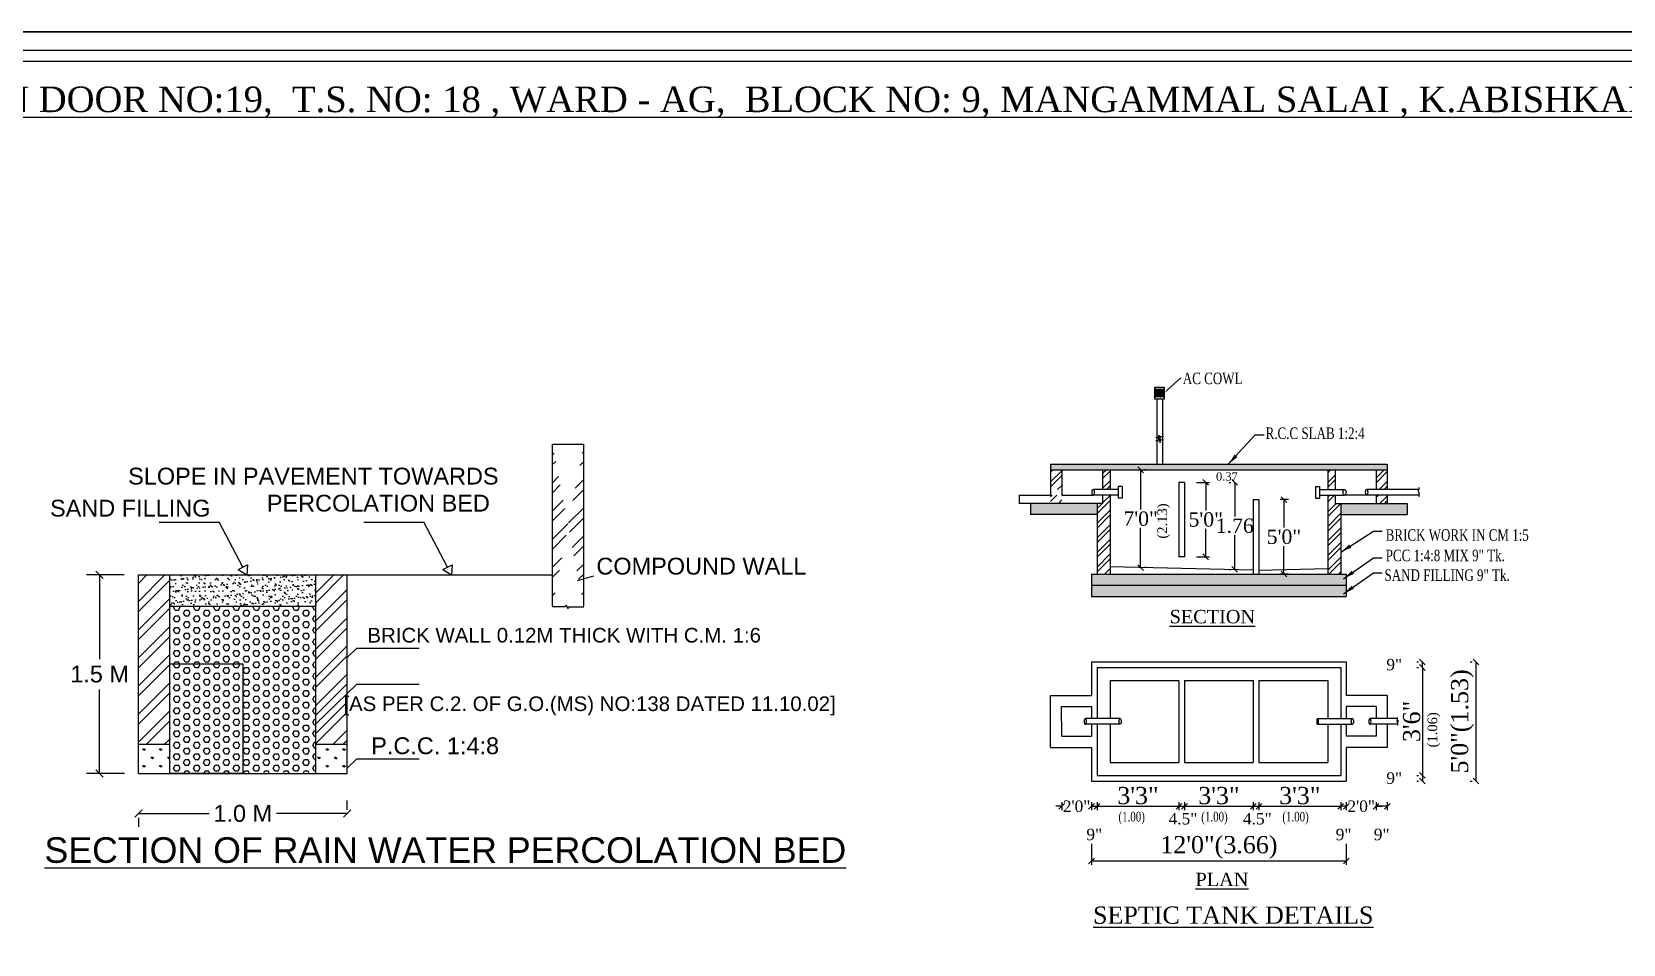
# Model space of a CAD drawing. Header units: metres. Extents: x 7608 to 7792, y -2400 to -2275.
# Drawn here: x 7692.75 to 7714.53, y -2287.7 to -2275.22 of the extents above; entities that cross this region are included whole.
import ezdxf
from ezdxf.enums import TextEntityAlignment as Align

# ---------------------------------------------------------------- set-up
doc = ezdxf.new("R2010")
doc.units = ezdxf.units.M
doc.header["$MEASUREMENT"] = 0
doc.layers.add('FLOOR-STILT', color=7, linetype='Continuous')
doc.styles.add('Isa-', font='times.ttf')
doc.styles.add('ROMANS', font='times.ttf')
doc.styles.get("Standard").update_dxf_attribs({"font": 'arial.ttf'})
doc.styles.add('STYLE2', font='times.ttf')
doc.dimstyles.get("Standard").update_dxf_attribs({"dimtxt": 0.18, "dimasz": 0.18, "dimexe": 0.18, "dimexo": 0.0625, "dimgap": 0.09, "dimtad": 0, "dimtih": 1, "dimtoh": 1, "dimdec": 4, "dimzin": 0, "dimdsep": 46, "dimtxsty": 'Standard', "dimcen": 0.09, "dimadec": 0, "dimazin": 0, "dimtfac": 1, "dimtdec": 4, "dimtofl": 0, "dimtmove": 0, "dimatfit": 3, "dimfxl": 0, "dimtolj": 1, "dimtzin": 0, "dimarcsym": 0})
doc.dimstyles.new('STANDARD_WS', dxfattribs={"dimtxt": 0.18, "dimasz": 0.18, "dimexe": 0.18, "dimexo": 0.0625, "dimgap": 0.09, "dimtad": 0, "dimtih": 1, "dimtoh": 1, "dimdec": 4, "dimzin": 0, "dimdsep": 46, "dimtxsty": 'Standard', "dimcen": 0.09, "dimadec": 0, "dimazin": 0, "dimtfac": 1, "dimtdec": 4, "dimtofl": 0, "dimtmove": 0, "dimatfit": 3, "dimfxl": 0, "dimtolj": 1, "dimtzin": 0, "dimarcsym": 0})
pattern_1 = [(45, (-1373.337, -1747.44), (-3.818854, 3.818854), []), (45, (-1370.791, -1747.44), (-3.818854, 3.818854), [])]
pattern_2 = [(50, (-1373.337, -1747.4398), (3.6892395, -0.3227665), [0.385762, -4.243387]), (355, (-1373.337, -1747.44), (-0.713667, 3.868897), [0.30861, -3.39471]), (100.451, (-1373.0295, -1747.4667), (2.975586, 3.546113), [0.327847, -3.606322]), (46.1842, (-1373.337, -1746.411), (5.48935, -0.851357), [0.578644, -6.365081]), (96.6356, (-1372.8795, -1746.482), (4.807436, 5.010368), [0.491771, -5.409484]), (351.184, (-1373.337, -1746.411), (4.807443, 5.010359), [0.462915, -5.092065]), (21, (-1372.8226, -1746.6683), (3.070201, -2.070877), [0.385762, -4.243387]), (326, (-1372.8226, -1746.6683), (1.251491, 3.729806), [0.30861, -3.39471]), (71.4514, (-1372.5667, -1746.841), (4.321684, 1.658938), [0.327847, -3.606322]), (37.5, (-1373.337, -1747.4398), (0.0625442, 1.7122395), [0, -3.353562, 0, -3.446145, 0, -3.4075687]), (7.5, (-1373.337, -1747.4398), (1.3530982, 2.0286566), [0, -1.964817, 0, -3.2764095, 0, -1.2987337]), (327.5, (-1374.484, -1747.4398), (2.7457096, -0.116007), [0, -1.285875, 0, -4.01193, 0, -5.3235225]), (317.5, (-1374.9983, -1747.4398), (2.999616, 0.5148864), [0, -1.6716375, 0, -2.664333, 0, -3.7804725])]

# ---------------------------------------------------------------- blocks, each defined once
blk = doc.blocks.new('_Oblique')
at = {"color": 0, "linetype": 'ByBlock', "lineweight": -2}
blk.add_line((-0.5, -0.5), (0.5, 0.5), dxfattribs=at)
blk = doc.blocks.new('*D4')
at = {"color": 21, "lineweight": -2}
for p, q in [((-555.05, -834.69), (-554.05, -834.69)), ((-552.05, -834.69), (-552.05, -852.57)), ((-552.05, -880.11), (-552.05, -862.23)), ((-555.05, -880.11), (-554.05, -880.11))]:
    blk.add_line(p, q, dxfattribs=at)
at = {"layer": 'Defpoints', "color": 0}
for p in [(-552.05, -834.69), (-552.05, -834.69), (-552.05, -880.11)]:
    blk.add_point(p, dxfattribs=at)
at = {"color": 21, "lineweight": -2, "xscale": 3, "yscale": 3, "zscale": 3}
for p, rotation in [((-552.05, -834.69), 90), ((-552.05, -880.11), 270)]:
    blk.add_blockref('_Oblique', p, dxfattribs=dict(at, rotation=rotation))
at = {"color": 4, "insert": (-552.05, -857.4), "char_height": 7.5, "attachment_point": 5, "style": 'ROMANS'}
blk.add_mtext('\\A1;1.76', dxfattribs=at)
blk = doc.blocks.new('*D5')
at = {"color": 21, "lineweight": -2}
for p, q in [((-571.99, -834.69), (-565.22, -834.69)), ((-567.22, -834.69), (-567.22, -849.31)), ((-567.22, -873.57), (-567.22, -858.94)), ((-571.99, -873.57), (-565.22, -873.57))]:
    blk.add_line(p, q, dxfattribs=at)
at = {"layer": 'Defpoints', "color": 0}
for p in [(-574.99, -834.69), (-567.22, -834.69), (-574.99, -873.57)]:
    blk.add_point(p, dxfattribs=at)
at = {"color": 21, "lineweight": -2, "xscale": 3, "yscale": 3, "zscale": 3}
for p, rotation in [((-567.22, -834.69), 90), ((-567.22, -873.57), 270)]:
    blk.add_blockref('_Oblique', p, dxfattribs=dict(at, rotation=rotation))
at = {"color": 4, "insert": (-567.22, -854.13), "char_height": 7.5, "attachment_point": 5, "style": 'ROMANS'}
blk.add_mtext('\\A1;5\'0"', dxfattribs=at)
blk = doc.blocks.new('*D6')
at = {"color": 21, "lineweight": -2}
for p, q in [((-601.25, -828.16), (-601.25, -848.85)), ((-598.45, -828.16), (-599.25, -828.16)), ((-601.25, -879.2), (-601.25, -858.5)), ((-598.45, -879.2), (-599.25, -879.2))]:
    blk.add_line(p, q, dxfattribs=at)
at = {"layer": 'Defpoints', "color": 0}
for p in [(-601.45, -828.16), (-601.25, -828.16), (-601.45, -879.2)]:
    blk.add_point(p, dxfattribs=at)
at = {"color": 21, "lineweight": -2, "xscale": 3, "yscale": 3, "zscale": 3}
for p, rotation in [((-601.25, -828.16), 90), ((-601.25, -879.2), 270)]:
    blk.add_blockref('_Oblique', p, dxfattribs=dict(at, rotation=rotation))
at = {"color": 4, "insert": (-601.25, -853.68), "char_height": 7.5, "attachment_point": 5, "style": 'ROMANS'}
blk.add_mtext('\\A1;7\'0"', dxfattribs=at)
blk = doc.blocks.new('*D7')
at = {"color": 21, "lineweight": -2}
for p, q in [((-626.94, -1023.39), (-626.94, -1034.37)), ((-493.78, -1023.39), (-493.78, -1034.37)), ((-626.94, -1032.37), (-493.78, -1032.37))]:
    blk.add_line(p, q, dxfattribs=at)
at = {"layer": 'Defpoints', "color": 0}
for p in [(-626.94, -1020.39), (-493.78, -1020.39), (-493.78, -1032.37)]:
    blk.add_point(p, dxfattribs=at)
at = {"color": 21, "lineweight": -2, "xscale": 3, "yscale": 3, "zscale": 3, "rotation": 180}
blk.add_blockref('_Oblique', (-626.94, -1032.37), dxfattribs=at)
at = {"color": 21, "lineweight": -2, "xscale": 3, "yscale": 3, "zscale": 3}
blk.add_blockref('_Oblique', (-493.78, -1032.37), dxfattribs=at)
at = {"color": 4, "insert": (-560.36, -1025.34), "char_height": 9, "attachment_point": 5, "style": 'ROMANS'}
blk.add_mtext('\\A1;12\'0"(3.66)', dxfattribs=at)
blk = doc.blocks.new('*D8')
at = {"color": 21, "lineweight": -2}
for p, q in [((-524.04, -843.71), (-528.35, -843.71)), ((-526.35, -843.71), (-526.35, -858.33)), ((-526.35, -882.59), (-526.35, -867.96)), ((-524.04, -882.59), (-528.35, -882.59))]:
    blk.add_line(p, q, dxfattribs=at)
at = {"layer": 'Defpoints', "color": 0}
for p in [(-521.04, -843.71), (-526.35, -882.59), (-521.04, -882.59)]:
    blk.add_point(p, dxfattribs=at)
at = {"color": 21, "lineweight": -2, "xscale": 3, "yscale": 3, "zscale": 3}
for p, rotation in [((-526.35, -843.71), 90), ((-526.35, -882.59), 270)]:
    blk.add_blockref('_Oblique', p, dxfattribs=dict(at, rotation=rotation))
at = {"color": 4, "insert": (-526.35, -863.15), "char_height": 7.5, "attachment_point": 5, "style": 'ROMANS'}
blk.add_mtext('\\A1;5\'0"', dxfattribs=at)
blk = doc.blocks.new('*D9')
at = {"color": 21, "lineweight": -2}
for p, q in [((-539.46, -1001.66), (-539.46, -1005.86)), ((-539.46, -1003.86), (-496.69, -1003.86)), ((-496.69, -1001.66), (-496.69, -1005.86))]:
    blk.add_line(p, q, dxfattribs=at)
at = {"layer": 'Defpoints', "color": 0}
for p in [(-539.46, -998.66), (-496.69, -998.66), (-496.69, -1003.86)]:
    blk.add_point(p, dxfattribs=at)
at = {"color": 21, "lineweight": -2, "xscale": 3, "yscale": 3, "zscale": 3, "rotation": 180}
blk.add_blockref('_Oblique', (-539.46, -1003.86), dxfattribs=at)
at = {"color": 21, "lineweight": -2, "xscale": 3, "yscale": 3, "zscale": 3}
blk.add_blockref('_Oblique', (-496.69, -1003.86), dxfattribs=at)
at = {"color": 4, "insert": (-518.08, -998.28), "char_height": 9, "attachment_point": 5, "style": 'ROMANS'}
blk.add_mtext('\\A1;3\'3"', dxfattribs=at)
blk = doc.blocks.new('*D10')
at = {"color": 21, "lineweight": -2}
for p, q in [((-624.02, -1001.66), (-624.02, -1005.86)), ((-624.02, -1003.86), (-581.26, -1003.86)), ((-581.26, -1001.66), (-581.26, -1005.86))]:
    blk.add_line(p, q, dxfattribs=at)
at = {"layer": 'Defpoints', "color": 0}
for p in [(-624.02, -998.66), (-581.26, -998.66), (-581.26, -1003.86)]:
    blk.add_point(p, dxfattribs=at)
at = {"color": 21, "lineweight": -2, "xscale": 3, "yscale": 3, "zscale": 3, "rotation": 180}
blk.add_blockref('_Oblique', (-624.02, -1003.86), dxfattribs=at)
at = {"color": 21, "lineweight": -2, "xscale": 3, "yscale": 3, "zscale": 3}
blk.add_blockref('_Oblique', (-581.26, -1003.86), dxfattribs=at)
at = {"color": 4, "insert": (-602.64, -998.28), "char_height": 9, "attachment_point": 5, "style": 'ROMANS'}
blk.add_mtext('\\A1;3\'3"', dxfattribs=at)
blk = doc.blocks.new('*D11')
at = {"color": 21, "lineweight": -2}
for p, q in [((-642.49, -1003.86), (-645.49, -1003.86)), ((-642.49, -1001.66), (-642.49, -1005.86)), ((-626.94, -1001.66), (-626.94, -1005.86)), ((-626.94, -1003.86), (-623.94, -1003.86))]:
    blk.add_line(p, q, dxfattribs=at)
at = {"layer": 'Defpoints', "color": 0}
for p in [(-642.49, -998.66), (-626.94, -998.66), (-626.94, -1003.86)]:
    blk.add_point(p, dxfattribs=at)
at = {"color": 21, "lineweight": -2, "xscale": 3, "yscale": 3, "zscale": 3}
blk.add_blockref('_Oblique', (-642.49, -1003.86), dxfattribs=at)
at = {"color": 21, "lineweight": -2, "xscale": 3, "yscale": 3, "zscale": 3, "rotation": 180}
blk.add_blockref('_Oblique', (-626.94, -1003.86), dxfattribs=at)
at = {"color": 4, "insert": (-634.72, -1003.86), "char_height": 6, "attachment_point": 5, "style": 'ROMANS'}
blk.add_mtext('\\A1;2\'0"', dxfattribs=at)
blk = doc.blocks.new('*D12')
at = {"color": 21, "lineweight": -2}
for p, q in [((-626.94, -1001.66), (-626.94, -1005.86)), ((-626.94, -1003.86), (-624.02, -1003.86)), ((-624.02, -1001.66), (-624.02, -1005.86))]:
    blk.add_line(p, q, dxfattribs=at)
at = {"layer": 'Defpoints', "color": 0}
for p in [(-626.94, -998.66), (-624.02, -998.66), (-624.02, -1003.86)]:
    blk.add_point(p, dxfattribs=at)
at = {"color": 21, "lineweight": -2, "xscale": 3, "yscale": 3, "zscale": 3, "rotation": 180}
blk.add_blockref('_Oblique', (-626.94, -1003.86), dxfattribs=at)
at = {"color": 21, "lineweight": -2, "xscale": 3, "yscale": 3, "zscale": 3}
blk.add_blockref('_Oblique', (-624.02, -1003.86), dxfattribs=at)
at = {"color": 4, "insert": (-625.48, -1018.6), "char_height": 6, "attachment_point": 5, "style": 'ROMANS'}
blk.add_mtext('\\A1;9"', dxfattribs=at)
blk = doc.blocks.new('*D13')
at = {"color": 21, "lineweight": -2}
for p, q in [((-542.38, -1001.66), (-542.38, -1005.86)), ((-542.38, -1003.86), (-539.46, -1003.86)), ((-539.46, -1001.66), (-539.46, -1005.86))]:
    blk.add_line(p, q, dxfattribs=at)
at = {"layer": 'Defpoints', "color": 0}
for p in [(-542.38, -998.66), (-539.46, -998.66), (-539.46, -1003.86)]:
    blk.add_point(p, dxfattribs=at)
at = {"color": 21, "lineweight": -2, "xscale": 3, "yscale": 3, "zscale": 3, "rotation": 180}
blk.add_blockref('_Oblique', (-542.38, -1003.86), dxfattribs=at)
at = {"color": 21, "lineweight": -2, "xscale": 3, "yscale": 3, "zscale": 3}
blk.add_blockref('_Oblique', (-539.46, -1003.86), dxfattribs=at)
at = {"color": 4, "insert": (-540.26, -1010.37), "char_height": 6, "attachment_point": 5, "style": 'ROMANS'}
blk.add_mtext('\\A1;4.5"', dxfattribs=at)
blk = doc.blocks.new('*D14')
at = {"color": 21, "lineweight": -2}
for p, q in [((-581.26, -1001.66), (-581.26, -1005.86)), ((-581.26, -1003.86), (-578.34, -1003.86)), ((-578.34, -1001.66), (-578.34, -1005.86))]:
    blk.add_line(p, q, dxfattribs=at)
at = {"layer": 'Defpoints', "color": 0}
for p in [(-581.26, -998.66), (-578.34, -998.66), (-578.34, -1003.86)]:
    blk.add_point(p, dxfattribs=at)
at = {"color": 21, "lineweight": -2, "xscale": 3, "yscale": 3, "zscale": 3, "rotation": 180}
blk.add_blockref('_Oblique', (-581.26, -1003.86), dxfattribs=at)
at = {"color": 21, "lineweight": -2, "xscale": 3, "yscale": 3, "zscale": 3}
blk.add_blockref('_Oblique', (-578.34, -1003.86), dxfattribs=at)
at = {"color": 4, "insert": (-579.14, -1010.37), "char_height": 6, "attachment_point": 5, "style": 'ROMANS'}
blk.add_mtext('\\A1;4.5"', dxfattribs=at)
blk = doc.blocks.new('*D15')
at = {"color": 21, "lineweight": -2}
for p, q in [((-578.34, -1001.66), (-578.34, -1005.86)), ((-578.34, -1003.86), (-542.38, -1003.86)), ((-542.38, -1001.66), (-542.38, -1005.86))]:
    blk.add_line(p, q, dxfattribs=at)
at = {"layer": 'Defpoints', "color": 0}
for p in [(-578.34, -998.66), (-542.38, -998.66), (-542.38, -1003.86)]:
    blk.add_point(p, dxfattribs=at)
at = {"color": 21, "lineweight": -2, "xscale": 3, "yscale": 3, "zscale": 3, "rotation": 180}
blk.add_blockref('_Oblique', (-578.34, -1003.86), dxfattribs=at)
at = {"color": 21, "lineweight": -2, "xscale": 3, "yscale": 3, "zscale": 3}
blk.add_blockref('_Oblique', (-542.38, -1003.86), dxfattribs=at)
at = {"color": 4, "insert": (-560.36, -998.28), "char_height": 9, "attachment_point": 5, "style": 'ROMANS'}
blk.add_mtext('\\A1;3\'3"', dxfattribs=at)
blk = doc.blocks.new('*D16')
at = {"color": 21, "lineweight": -2}
for p, q in [((-457.02, -928.43), (-456.02, -928.43)), ((-454.02, -931.35), (-454.02, -928.43)), ((-457.02, -931.35), (-456.02, -931.35))]:
    blk.add_line(p, q, dxfattribs=at)
at = {"layer": 'Defpoints', "color": 0}
for p in [(-454.02, -928.43), (-454.02, -928.43), (-454.02, -931.35)]:
    blk.add_point(p, dxfattribs=at)
at = {"color": 21, "lineweight": -2, "xscale": 3, "yscale": 3, "zscale": 3}
for p, rotation in [((-454.02, -928.43), 90), ((-454.02, -931.35), 270)]:
    blk.add_blockref('_Oblique', p, dxfattribs=dict(at, rotation=rotation))
at = {"color": 4, "insert": (-468.77, -929.89), "char_height": 6, "attachment_point": 5, "style": 'ROMANS'}
blk.add_mtext('\\A1;9"', dxfattribs=at)
blk = doc.blocks.new('*D17')
at = {"color": 21, "lineweight": -2}
for p, q in [((-429.08, -928.43), (-428.08, -928.43)), ((-426.08, -928.43), (-426.08, -990.64)), ((-429.08, -990.64), (-428.08, -990.64))]:
    blk.add_line(p, q, dxfattribs=at)
at = {"layer": 'Defpoints', "color": 0}
for p in [(-426.08, -928.43), (-426.08, -990.64), (-426.08, -990.64)]:
    blk.add_point(p, dxfattribs=at)
at = {"color": 21, "lineweight": -2, "xscale": 3, "yscale": 3, "zscale": 3}
for p, rotation in [((-426.08, -928.43), 90), ((-426.08, -990.64), 270)]:
    blk.add_blockref('_Oblique', p, dxfattribs=dict(at, rotation=rotation))
at = {"color": 4, "insert": (-433.12, -959.53), "char_height": 9, "attachment_point": 5, "rotation": 90, "style": 'ROMANS'}
blk.add_mtext('\\A1;5\'0"(1.53)', dxfattribs=at)
blk = doc.blocks.new('*D18')
at = {"color": 21, "lineweight": -2}
for p, q in [((-457.02, -931.35), (-456.02, -931.35)), ((-454.02, -931.35), (-454.02, -987.72)), ((-457.02, -987.72), (-456.02, -987.72))]:
    blk.add_line(p, q, dxfattribs=at)
at = {"layer": 'Defpoints', "color": 0}
for p in [(-454.02, -931.35), (-454.02, -987.72), (-454.02, -987.72)]:
    blk.add_point(p, dxfattribs=at)
at = {"color": 21, "lineweight": -2, "xscale": 3, "yscale": 3, "zscale": 3}
for p, rotation in [((-454.02, -931.35), 90), ((-454.02, -987.72), 270)]:
    blk.add_blockref('_Oblique', p, dxfattribs=dict(at, rotation=rotation))
at = {"color": 4, "insert": (-459.6, -959.53), "char_height": 9, "attachment_point": 5, "rotation": 90, "style": 'ROMANS'}
blk.add_mtext('\\A1;3\'6"', dxfattribs=at)
blk = doc.blocks.new('*D19')
at = {"color": 21, "lineweight": -2}
for p, q in [((-478.22, -1001.66), (-478.22, -1005.86)), ((-472.39, -1003.86), (-478.22, -1003.86)), ((-472.39, -1001.66), (-472.39, -1005.86))]:
    blk.add_line(p, q, dxfattribs=at)
at = {"layer": 'Defpoints', "color": 0}
for p in [(-478.22, -998.66), (-478.22, -1003.86), (-472.39, -998.66)]:
    blk.add_point(p, dxfattribs=at)
at = {"color": 21, "lineweight": -2, "xscale": 3, "yscale": 3, "zscale": 3, "rotation": 180}
blk.add_blockref('_Oblique', (-478.22, -1003.86), dxfattribs=at)
at = {"color": 21, "lineweight": -2, "xscale": 3, "yscale": 3, "zscale": 3}
blk.add_blockref('_Oblique', (-472.39, -1003.86), dxfattribs=at)
at = {"color": 4, "insert": (-475.31, -1018.6), "char_height": 6, "attachment_point": 5, "style": 'ROMANS'}
blk.add_mtext('\\A1;9"', dxfattribs=at)
blk = doc.blocks.new('*D20')
at = {"color": 21, "lineweight": -2}
for p, q in [((-496.69, -1001.66), (-496.69, -1005.86)), ((-493.78, -1003.86), (-496.69, -1003.86)), ((-493.78, -1001.66), (-493.78, -1005.86))]:
    blk.add_line(p, q, dxfattribs=at)
at = {"layer": 'Defpoints', "color": 0}
for p in [(-496.69, -998.66), (-496.69, -1003.86), (-493.78, -998.66)]:
    blk.add_point(p, dxfattribs=at)
at = {"color": 21, "lineweight": -2, "xscale": 3, "yscale": 3, "zscale": 3, "rotation": 180}
blk.add_blockref('_Oblique', (-496.69, -1003.86), dxfattribs=at)
at = {"color": 21, "lineweight": -2, "xscale": 3, "yscale": 3, "zscale": 3}
blk.add_blockref('_Oblique', (-493.78, -1003.86), dxfattribs=at)
at = {"color": 4, "insert": (-495.23, -1018.6), "char_height": 6, "attachment_point": 5, "style": 'ROMANS'}
blk.add_mtext('\\A1;9"', dxfattribs=at)
blk = doc.blocks.new('*D21')
at = {"color": 21, "lineweight": -2}
for p, q in [((-493.78, -1003.86), (-496.78, -1003.86)), ((-493.78, -1001.66), (-493.78, -1005.86)), ((-478.22, -1001.66), (-478.22, -1005.86)), ((-478.22, -1003.86), (-475.22, -1003.86))]:
    blk.add_line(p, q, dxfattribs=at)
at = {"layer": 'Defpoints', "color": 0}
for p in [(-493.78, -998.66), (-478.22, -998.66), (-478.22, -1003.86)]:
    blk.add_point(p, dxfattribs=at)
at = {"color": 21, "lineweight": -2, "xscale": 3, "yscale": 3, "zscale": 3}
blk.add_blockref('_Oblique', (-493.78, -1003.86), dxfattribs=at)
at = {"color": 21, "lineweight": -2, "xscale": 3, "yscale": 3, "zscale": 3, "rotation": 180}
blk.add_blockref('_Oblique', (-478.22, -1003.86), dxfattribs=at)
at = {"color": 4, "insert": (-486, -1003.86), "char_height": 6, "attachment_point": 5, "style": 'ROMANS'}
blk.add_mtext('\\A1;2\'0"', dxfattribs=at)
blk = doc.blocks.new('*D22')
at = {"color": 21, "lineweight": -2}
for p, q in [((-457.02, -987.72), (-456.02, -987.72)), ((-454.02, -987.72), (-454.02, -990.64)), ((-457.02, -990.64), (-456.02, -990.64))]:
    blk.add_line(p, q, dxfattribs=at)
at = {"layer": 'Defpoints', "color": 0}
for p in [(-454.02, -987.72), (-454.02, -990.64), (-454.02, -990.64)]:
    blk.add_point(p, dxfattribs=at)
at = {"color": 21, "lineweight": -2, "xscale": 3, "yscale": 3, "zscale": 3}
for p, rotation in [((-454.02, -987.72), 90), ((-454.02, -990.64), 270)]:
    blk.add_blockref('_Oblique', p, dxfattribs=dict(at, rotation=rotation))
at = {"color": 4, "insert": (-468.77, -989.18), "char_height": 6, "attachment_point": 5, "style": 'ROMANS'}
blk.add_mtext('\\A1;9"', dxfattribs=at)
blk = doc.blocks.new('*D327')
at = {"color": 0, "lineweight": -2}
for p, q in [((7694.013, -2282.651), (7693.497, -2282.651)), ((7693.677, -2282.651), (7693.677, -2283.801)), ((7693.677, -2285.366), (7693.677, -2284.216)), ((7694.016, -2285.366), (7693.497, -2285.366))]:
    blk.add_line(p, q, dxfattribs=at)
at = {"layer": 'Defpoints', "color": 0}
for p in [(7693.677, -2282.651), (7694.076, -2282.651), (7694.079, -2285.366)]:
    blk.add_point(p, dxfattribs=at)
at = {"color": 0, "lineweight": -2, "xscale": 0.1, "yscale": 0.1, "zscale": 0.1}
for p, rotation in [((7693.677, -2282.651), 90), ((7693.677, -2285.366), 270)]:
    blk.add_blockref('_Oblique', p, dxfattribs=dict(at, rotation=rotation))
at = {"color": 3, "insert": (7693.677, -2284.008), "char_height": 0.23, "attachment_point": 5}
blk.add_mtext('\\A1;1.5 M', dxfattribs=at)
blk = doc.blocks.new('*D328')
at = {"color": 0, "lineweight": -2}
for p, q in [((7694.207, -2285.914), (7695.174, -2285.914)), ((7697.065, -2285.914), (7696.098, -2285.914)), ((7697.065, -2285.863), (7697.065, -2285.734)), ((7694.207, -2285.975), (7694.207, -2286.094))]:
    blk.add_line(p, q, dxfattribs=at)
at = {"layer": 'Defpoints', "color": 0}
for p in [(7694.207, -2285.912), (7697.065, -2285.914), (7697.065, -2285.926)]:
    blk.add_point(p, dxfattribs=at)
at = {"color": 0, "lineweight": -2, "xscale": 0.1, "yscale": 0.1, "zscale": 0.1, "rotation": 180}
blk.add_blockref('_Oblique', (7694.207, -2285.914), dxfattribs=at)
at = {"color": 0, "lineweight": -2, "xscale": 0.1, "yscale": 0.1, "zscale": 0.1}
blk.add_blockref('_Oblique', (7697.065, -2285.914), dxfattribs=at)
at = {"color": 3, "insert": (7695.636, -2285.914), "char_height": 0.23, "attachment_point": 5}
blk.add_mtext('\\A1;1.0 M', dxfattribs=at)
blk = doc.blocks.new('RYTRYT')
h = blk.add_hatch()
h.set_pattern_fill('AR-CONC', color=1, scale=0.02025, style=0)
h.set_pattern_definition(pattern_2)
h.paths.add_polyline_path([(-648.323, -825.241), (-648.323, -828.157), (-472.391, -828.157), (-472.391, -825.241)])
h = blk.add_hatch()
h.set_pattern_fill('ANSI32', color=1, scale=0.567, style=0)
h.set_pattern_definition(pattern_1)
h.paths.add_polyline_path([(-642.491, -828.157), (-648.323, -828.157), (-648.323, -838.396), (-642.491, -838.396)])
h.paths.add_polyline_path([(-648.323, -841.312), (-648.323, -845.653), (-642.491, -845.653), (-642.491, -841.312)])
h.paths.add_polyline_path([(-472.391, -828.157), (-478.223, -828.157), (-478.223, -838.396), (-472.391, -838.396)])
h.paths.add_polyline_path([(-472.391, -841.312), (-478.223, -841.312), (-478.223, -845.653), (-472.391, -845.653)])
h = blk.add_hatch()
h.set_pattern_fill('ANSI32', color=1, scale=0.567, style=0)
h.set_pattern_definition(pattern_1)
h.paths.add_polyline_path([(-621.107, -838.396), (-617.219, -838.396), (-617.219, -828.157), (-621.107, -828.157)])
h.paths.add_polyline_path([(-624.023, -882.589), (-617.219, -882.589), (-617.219, -841.312), (-621.107, -841.312), (-621.107, -845.653), (-624.023, -845.653)])
h.paths.add_polyline_path([(-503.495, -882.589), (-496.691, -882.589), (-496.691, -845.653), (-499.607, -845.653), (-499.607, -841.312), (-503.495, -841.312)])
h.paths.add_polyline_path([(-499.607, -828.157), (-503.495, -828.157), (-503.495, -838.396), (-499.607, -838.396)])
h = blk.add_hatch()
h.set_pattern_fill('AR-CONC', color=1, scale=0.02025, style=0)
h.set_pattern_definition(pattern_2)
h.paths.add_polyline_path([(-658.812, -845.653), (-658.812, -851.485), (-624.023, -851.485), (-624.023, -845.653)])
h.paths.add_polyline_path([(-496.691, -845.653), (-496.691, -851.485), (-461.903, -851.485), (-461.903, -845.653)])
h = blk.add_hatch()
h.set_pattern_fill('AR-CONC', color=1, scale=0.02025, style=0)
h.set_pattern_definition(pattern_2)
h.paths.add_polyline_path([(-493.775, -888.421), (-493.775, -882.589), (-626.939, -882.589), (-626.939, -888.421)])
h = blk.add_hatch()
h.set_pattern_fill('AR-SAND', color=3, scale=0.0405, style=0)
h.set_pattern_definition([(37.5, (-1373.337, -1747.4398), (-0.0648013, 1.9821236), [0, -1.563624, 0, -1.74879, 0, -1.6716375]), (7.5, (-1373.337, -1747.4398), (1.8205693, 2.9031417), [0, -0.843534, 0, -1.409319, 0, -0.5400675]), (327.5, (-1374.6022, -1747.4398), (3.203519, 0.0058206), [0, -0.51435, 0, -1.85166, 0, -2.417445]), (317.5, (-1374.6022, -1747.4398), (3.0924036, 0.902864), [0, -0.257175, 0, -1.213866, 0, -1.388745])])
h.paths.add_polyline_path([(-626.939, -888.421), (-626.939, -894.253), (-493.775, -894.253), (-493.775, -888.421)])
at = {"color": 21}
blk.add_line((-586.97, -786.26), (-580.306, -780.184), dxfattribs=at)
at = {"color": 1}
for p, q in [((-593.727, -786.205), (-593.727, -789.884)), ((-593.315, -786.205), (-593.315, -789.884)), ((-592.862, -786.205), (-592.862, -789.884)), ((-592.45, -786.205), (-592.45, -789.884)), ((-591.997, -786.205), (-591.997, -789.884)), ((-591.585, -786.205), (-591.585, -789.884)), ((-591.132, -786.205), (-591.132, -789.884)), ((-590.72, -786.205), (-590.72, -789.884)), ((-590.267, -786.205), (-590.267, -789.884)), ((-589.855, -786.205), (-589.855, -789.884)), ((-589.402, -786.205), (-589.402, -789.884)), ((-588.99, -786.205), (-588.99, -789.884))]:
    blk.add_line(p, q, dxfattribs=at)
for p, q in [((-592.815, -791.043), (-592.815, -825.241)), ((-589.899, -791.043), (-589.899, -825.241)), ((-648.323, -825.241), (-472.391, -825.241)), ((-648.323, -825.241), (-648.323, -841.312)), ((-648.323, -828.157), (-472.391, -828.157)), ((-642.491, -828.157), (-642.491, -841.312)), ((-621.107, -828.157), (-621.107, -838.396)), ((-617.219, -828.157), (-617.219, -838.396)), ((-503.495, -828.157), (-503.495, -838.396)), ((-499.607, -828.157), (-499.607, -838.396)), ((-478.223, -828.157), (-478.223, -838.396)), ((-472.391, -825.241), (-472.391, -838.396)), ((-612.915, -838.396), (-626.025, -838.396)), ((-610.889, -836.801), (-612.915, -836.801)), ((-612.915, -836.801), (-612.915, -842.907)), ((-610.889, -836.801), (-610.889, -842.907)), ((-578.339, -834.686), (-581.255, -834.686)), ((-581.255, -834.686), (-581.255, -873.566)), ((-578.339, -834.686), (-578.339, -873.566)), ((-509.825, -836.801), (-509.825, -842.907)), ((-509.825, -836.801), (-507.8, -836.801)), ((-507.8, -836.801), (-507.8, -842.907)), ((-507.8, -838.396), (-494.69, -838.396)), ((-455.841, -838.396), (-483.141, -838.396)), ((-664.801, -841.312), (-648.323, -841.312)), ((-664.801, -841.312), (-664.801, -845.653)), ((-621.107, -845.653), (-664.801, -845.653)), ((-658.812, -845.653), (-658.812, -851.485)), ((-642.491, -841.312), (-626.025, -841.312)), ((-612.915, -841.312), (-626.025, -841.312)), ((-624.023, -845.653), (-624.023, -882.589)), ((-621.107, -841.312), (-621.107, -845.653)), ((-617.219, -841.312), (-617.219, -882.589)), ((-610.889, -842.907), (-612.915, -842.907)), ((-542.375, -843.709), (-539.459, -843.709)), ((-542.375, -843.709), (-542.375, -882.589)), ((-539.459, -843.709), (-539.459, -882.589)), ((-509.825, -842.907), (-507.8, -842.907)), ((-507.8, -841.312), (-494.69, -841.312)), ((-503.495, -841.312), (-503.495, -882.589)), ((-499.607, -841.312), (-499.607, -845.653)), ((-499.607, -845.653), (-461.903, -845.653)), ((-496.691, -845.653), (-496.691, -882.589)), ((-455.914, -841.312), (-494.69, -841.312)), ((-478.223, -841.312), (-478.223, -845.653)), ((-472.391, -841.312), (-472.391, -845.653)), ((-461.903, -845.653), (-461.903, -851.485)), ((-624.023, -851.485), (-658.812, -851.485)), ((-496.691, -851.485), (-461.903, -851.485)), ((-542.375, -880.551), (-617.219, -878.758)), ((-578.339, -873.566), (-581.255, -873.566)), ((-539.459, -880.551), (-503.495, -879.689)), ((-626.939, -882.589), (-493.775, -882.589)), ((-626.939, -882.589), (-626.939, -894.253)), ((-626.939, -888.421), (-493.775, -888.421)), ((-493.775, -882.589), (-493.775, -894.253)), ((-626.939, -894.253), (-493.775, -894.253)), ((-626.939, -928.429), (-493.775, -928.429)), ((-626.939, -928.429), (-626.939, -945.925)), ((-493.775, -928.429), (-493.775, -945.925)), ((-624.023, -931.345), (-624.023, -958.075)), ((-624.023, -931.345), (-496.691, -931.345)), ((-617.219, -938.149), (-581.255, -938.149)), ((-617.219, -938.149), (-617.219, -958.075)), ((-581.255, -938.149), (-581.255, -980.917)), ((-578.339, -938.149), (-578.339, -980.917)), ((-578.339, -938.149), (-542.375, -938.149)), ((-542.375, -938.149), (-542.375, -980.917)), ((-539.459, -938.149), (-539.459, -980.917)), ((-539.459, -938.149), (-503.495, -938.149)), ((-503.495, -938.149), (-503.495, -958.075)), ((-496.691, -931.345), (-496.691, -958.075)), ((-648.323, -945.925), (-626.939, -945.925)), ((-648.323, -973.141), (-648.323, -945.925)), ((-472.391, -945.925), (-493.775, -945.925)), ((-472.391, -945.925), (-472.391, -958.075)), ((-642.55, -951.757), (-626.939, -951.757)), ((-642.491, -967.309), (-642.55, -951.757)), ((-626.939, -951.757), (-626.939, -958.075)), ((-493.775, -951.757), (-493.775, -958.075)), ((-478.223, -951.757), (-493.775, -951.757)), ((-478.223, -951.757), (-478.223, -958.075)), ((-611.956, -958.075), (-630.143, -958.075)), ((-611.956, -960.991), (-630.143, -960.991)), ((-626.939, -960.991), (-626.939, -967.309)), ((-624.023, -960.991), (-624.023, -987.721)), ((-617.219, -960.991), (-617.219, -980.917)), ((-508.759, -958.075), (-490.572, -958.075)), ((-508.759, -960.991), (-490.572, -960.991)), ((-503.495, -960.991), (-503.495, -980.917)), ((-496.691, -960.991), (-496.691, -987.721)), ((-493.775, -960.991), (-493.775, -967.309)), ((-467.138, -958.075), (-481.427, -958.075)), ((-467.079, -960.991), (-481.427, -960.991)), ((-478.223, -960.991), (-478.223, -967.309)), ((-472.391, -960.991), (-472.391, -973.141)), ((-642.491, -967.309), (-626.939, -967.309)), ((-478.223, -967.309), (-493.775, -967.309)), ((-648.323, -973.141), (-626.939, -973.141)), ((-626.939, -973.141), (-626.939, -990.637)), ((-617.219, -980.917), (-581.255, -980.917)), ((-578.339, -980.917), (-542.375, -980.917)), ((-539.459, -980.917), (-503.495, -980.917)), ((-493.775, -973.141), (-493.775, -990.637)), ((-472.391, -973.141), (-493.775, -973.141)), ((-624.023, -987.721), (-496.691, -987.721)), ((-626.939, -990.637), (-493.775, -990.637))]:
    blk.add_line(p, q)
blk.add_lwpolyline([(-593.949, -791.043), (-588.765, -791.043), (-588.765, -785.211), (-593.949, -785.211)], close=True)
for points in [[(-593.265, -811.167), (-591.804, -811.284), (-591.687, -810), (-591.102, -812.334), (-590.869, -810.817), (-589.349, -810.817)], [(-593.265, -812.801), (-591.804, -812.918), (-591.687, -811.634), (-591.102, -813.969), (-590.869, -812.451), (-589.349, -812.451)], [(-467.138, -957.507), (-467.138, -959.15), (-466.55, -959.15), (-467.491, -959.62), (-467.079, -959.62), (-467.079, -961.556)]]:
    blk.add_lwpolyline(points)
for centre, start, end in [((-593.521, -786.205), 0, 180), ((-593.521, -786.205), 0, 180), ((-593.521, -789.884), 180, 0), ((-592.656, -786.205), 0, 180), ((-592.656, -786.205), 0, 180), ((-592.656, -789.884), 180, 0), ((-591.791, -786.205), 0, 180), ((-591.791, -786.205), 0, 180), ((-591.791, -789.884), 180, 0), ((-590.926, -786.205), 0, 180), ((-590.926, -786.205), 0, 180), ((-590.926, -789.884), 180, 0), ((-590.061, -786.205), 0, 180), ((-590.061, -786.205), 0, 180), ((-590.061, -789.884), 180, 0), ((-589.196, -786.205), 0, 180), ((-589.196, -786.205), 0, 180), ((-589.196, -789.884), 180, 0)]:
    blk.add_arc(centre, 0.206, start, end, dxfattribs=at)
at = {"extrusion": (0, 0, -1)}
for centre, ratio in [((-626.025, -839.854), 0.5117397), ((-483.141, -839.854), 0.5117397), ((-630.143, -959.533), 0.4026851), ((-508.759, -959.533), 0.3510772), ((-481.427, -959.533), 0.4026851)]:
    blk.add_ellipse(centre, major_axis=(0, 1.458), ratio=ratio, dxfattribs=at)
for centre, ratio in [((-494.69, -839.854), 0.5117397), ((-611.956, -959.533), 0.3510772), ((-490.572, -959.533), 0.4026851)]:
    blk.add_ellipse(centre, major_axis=(0, 1.458), ratio=ratio)
blk.add_spline([(-455.997, -837.197), (-455.997, -838.785), (-456.278, -839.299), (-455.81, -839.86), (-455.904, -840.981), (-455.716, -842.102)], degree=3)
at = {"color": 21}
blk.add_solid([(-586.697, -786.559), (-587.243, -785.96), (-588.765, -787.897)], dxfattribs=at)
at = {"color": 4, "style": 'ROMANS', "width": 0.75}
for s, height, p in [('AC COWL', 6, (-579.188, -783.378)), ('R.C.C SLAB 1:2:4', 6, (-535.935, -812.033)), ('BRICK WORK IN CM 1:5', 6, (-473.196, -865.174)), ('PCC 1:4:8 MIX 9" Tk.', 6, (-473.196, -875.856)), ('SAND FILLING 9" Tk.', 6, (-473.829, -886.145)), ('(1.00)', 5.04, (-612.821, -1011.766)), ('(1.00)', 5.04, (-569.554, -1011.766)), ('(1.00)', 5.04, (-527.208, -1011.766))]:
    blk.add_text(s, height=height, dxfattribs=at).set_placement(p)
at = {"color": 4, "style": 'ROMANS'}
blk.add_text('0.37', height=4.32, dxfattribs=at).set_placement((-561.884, -833.773))
for s, p in [('(2.13)', (-587.45, -864.063)), ('(1.06)', (-446.289, -973.124))]:
    blk.add_text(s, height=5.04, rotation=90, dxfattribs=at).set_placement(p)
at = {"color": 3, "style": 'STYLE2'}
for s, height, p in [('%%uSECTION', 7, (-563.782, -908.301)), ('%%uPLAN', 7, (-558.763, -1045.545)), ('%%USEPTIC TANK DETAILS', 9, (-552.864, -1065.173))]:
    blk.add_text(s, height=height, dxfattribs=at).set_placement(p, align=Align.CENTER)
at = {"color": 4}
for base, p1, p2, text, override, picture, middle in [((-601.249, -828.157), (-601.449, -879.198), (-601.449, -828.157), '7\'0"', {"dimtxt": 7.5, "dimasz": 3, "dimexe": 2, "dimexo": 3, "dimgap": 1, "dimdec": 2, "dimlunit": 3, "dimtxsty": 'ROMANS', "dimblk1": 'Oblique', "dimblk2": 'Oblique', "dimsah": 1, "dimclrd": 21, "dimclre": 21, "dimclrt": 4, "dimtmove": 2}, '*D6', (-601.249, -853.677)), ((-567.223, -834.686), (-574.986, -873.566), (-574.986, -834.686), '5\'0"', {"dimtxt": 7.5, "dimasz": 3, "dimexe": 2, "dimexo": 3, "dimgap": 1, "dimdec": 2, "dimlunit": 3, "dimtxsty": 'ROMANS', "dimblk1": 'Oblique', "dimblk2": 'Oblique', "dimsah": 1, "dimclrd": 21, "dimclre": 21, "dimclrt": 4, "dimtmove": 2}, '*D5', (-567.223, -854.126)), ((-552.05, -834.686), (-552.05, -880.113), (-552.05, -834.686), '1.76', {"dimtxt": 7.5, "dimasz": 3, "dimexe": 2, "dimexo": 3, "dimgap": 1, "dimdec": 2, "dimlunit": 3, "dimtxsty": 'ROMANS', "dimblk1": 'Oblique', "dimblk2": 'Oblique', "dimsah": 1, "dimclrd": 21, "dimclre": 21, "dimclrt": 4, "dimtmove": 2}, '*D4', (-552.05, -857.4)), ((-526.35, -882.589), (-521.036, -843.709), (-521.036, -882.589), '5\'0"', {"dimtxt": 7.5, "dimasz": 3, "dimexe": 2, "dimexo": 3, "dimgap": 1, "dimdec": 2, "dimlunit": 3, "dimtxsty": 'ROMANS', "dimblk1": 'Oblique', "dimblk2": 'Oblique', "dimsah": 1, "dimclrd": 21, "dimclre": 21, "dimclrt": 4, "dimtmove": 2}, '*D8', (-526.35, -863.149)), ((-454.023, -928.429), (-454.023, -931.345), (-454.023, -928.429), '9"', {"dimtxt": 6, "dimasz": 3, "dimexe": 2, "dimexo": 3, "dimgap": 1, "dimdec": 2, "dimlunit": 3, "dimtxsty": 'ROMANS', "dimblk1": 'Oblique', "dimblk2": 'Oblique', "dimsah": 1, "dimclrd": 21, "dimclre": 21, "dimclrt": 4, "dimtmove": 2}, '*D16', (-468.765, -929.887)), ((-454.023, -990.637), (-454.023, -987.721), (-454.023, -990.637), '9"', {"dimtxt": 6, "dimasz": 3, "dimexe": 2, "dimexo": 3, "dimgap": 1, "dimdec": 2, "dimlunit": 3, "dimtxsty": 'ROMANS', "dimblk1": 'Oblique', "dimblk2": 'Oblique', "dimsah": 1, "dimclrd": 21, "dimclre": 21, "dimclrt": 4, "dimtmove": 2}, '*D22', (-468.765, -989.179))]:
    dim = blk.add_linear_dim(base=base, p1=p1, p2=p2, angle=90, text=text, dimstyle='Standard', override=override, dxfattribs=at)
    dim.commit()
    dim.dimension.update_dxf_attribs({"geometry": picture, "text_midpoint": middle})
for base, p1, p2, text, picture, middle in [((-454.023, -987.721), (-454.023, -931.345), (-454.023, -987.721), '3\'6"', '*D18', (-459.601, -959.533)), ((-426.085, -990.637), (-426.085, -928.429), (-426.085, -990.637), '5\'0"(1.53)', '*D17', (-433.119, -959.533))]:
    dim = blk.add_linear_dim(base=base, p1=p1, p2=p2, angle=90, text=text, dimstyle='Standard', override={"dimtxt": 9, "dimasz": 3, "dimexe": 2, "dimexo": 3, "dimgap": 1, "dimtad": 1, "dimtih": 0, "dimtoh": 0, "dimdec": 2, "dimlunit": 3, "dimtxsty": 'ROMANS', "dimblk1": 'Oblique', "dimblk2": 'Oblique', "dimsah": 1, "dimcen": 2.5, "dimclrd": 21, "dimclre": 21, "dimclrt": 4, "dimtofl": 1, "dimtmove": 2})
    dim.commit()
    dim.dimension.update_dxf_attribs({"geometry": picture, "text_midpoint": middle})
for base, p1, p2, text, picture, middle in [((-581.255, -1003.858), (-624.023, -998.659), (-581.255, -998.659), '3\'3"', '*D10', (-602.639, -998.281)), ((-542.375, -1003.858), (-578.339, -998.659), (-542.375, -998.659), '3\'3"', '*D15', (-560.357, -998.281)), ((-496.691, -1003.858), (-539.459, -998.659), (-496.691, -998.659), '3\'3"', '*D9', (-518.075, -998.281)), ((-493.775, -1032.37), (-626.939, -1020.391), (-493.775, -1020.391), '12\'0"(3.66)', '*D7', (-560.357, -1025.336))]:
    dim = blk.add_linear_dim(base=base, p1=p1, p2=p2, text=text, dimstyle='Standard', override={"dimtxt": 9, "dimasz": 3, "dimexe": 2, "dimexo": 3, "dimgap": 1, "dimtad": 1, "dimtih": 0, "dimtoh": 0, "dimdec": 2, "dimlunit": 3, "dimtxsty": 'ROMANS', "dimblk1": 'Oblique', "dimblk2": 'Oblique', "dimsah": 1, "dimcen": 2.5, "dimclrd": 21, "dimclre": 21, "dimclrt": 4, "dimtofl": 1, "dimtmove": 2})
    dim.commit()
    dim.dimension.update_dxf_attribs({"geometry": picture, "text_midpoint": middle})
for base, p1, p2, text, picture, middle in [((-626.939, -1003.858), (-642.491, -998.659), (-626.939, -998.659), '2\'0"', '*D11', (-634.715, -1003.858)), ((-624.023, -1003.858), (-626.939, -998.659), (-624.023, -998.659), '9"', '*D12', (-625.481, -1018.601)), ((-496.691, -1003.858), (-493.775, -998.659), (-496.691, -998.659), '9"', '*D20', (-495.233, -1018.601)), ((-478.223, -1003.858), (-493.775, -998.659), (-478.223, -998.659), '2\'0"', '*D21', (-485.999, -1003.858)), ((-478.223, -1003.858), (-472.391, -998.659), (-478.223, -998.659), '9"', '*D19', (-475.307, -1018.601))]:
    dim = blk.add_linear_dim(base=base, p1=p1, p2=p2, text=text, dimstyle='Standard', override={"dimtxt": 6, "dimasz": 3, "dimexe": 2, "dimexo": 3, "dimgap": 1, "dimdec": 2, "dimlunit": 3, "dimtxsty": 'ROMANS', "dimblk1": 'Oblique', "dimblk2": 'Oblique', "dimsah": 1, "dimclrd": 21, "dimclre": 21, "dimclrt": 4, "dimtmove": 2}, dxfattribs=at)
    dim.commit()
    dim.dimension.update_dxf_attribs({"geometry": picture, "text_midpoint": middle})
for base, p1, p2, picture, middle in [((-578.339, -1003.858), (-581.255, -998.659), (-578.339, -998.659), '*D14', (-579.141, -1010.367)), ((-539.459, -1003.858), (-542.375, -998.659), (-539.459, -998.659), '*D13', (-540.261, -1010.367))]:
    dim = blk.add_linear_dim(base=base, p1=p1, p2=p2, text='4.5"', dimstyle='Standard', override={"dimtxt": 6, "dimasz": 3, "dimexe": 2, "dimexo": 3, "dimgap": 1, "dimdec": 2, "dimlunit": 3, "dimtxsty": 'ROMANS', "dimblk1": 'Oblique', "dimblk2": 'Oblique', "dimsah": 1, "dimclrd": 21, "dimclre": 21, "dimclrt": 4, "dimtmove": 2}, dxfattribs=at)
    dim.commit()
    dim.dimension.update_dxf_attribs({"geometry": picture, "text_midpoint": middle, "dimtype": 128})
at = {"color": 21}
for points in [[(-555.447, -825.241), (-541.349, -809.854), (-536.717, -809.854)], [(-496.691, -871.173), (-479.607, -860.149), (-474.976, -860.149)], [(-495.234, -885.084), (-479.607, -874.06), (-474.976, -874.06)], [(-495.234, -892.883), (-479.607, -881.859), (-474.976, -881.859)]]:
    blk.add_leader(points, dimstyle='Standard', override={"dimtxt": 9, "dimasz": 6, "dimexe": 2, "dimexo": 12, "dimgap": 3, "dimzin": 12, "dimtxsty": 'ROMANS', "dimclrd": 21, "dimclre": 21, "dimclrt": 4}, dxfattribs=at)

msp = doc.modelspace()

# ---------------------------------------------------------------- hatches: boundary and pattern name
h = msp.add_hatch()
h.set_pattern_fill('STEEL', color=2, scale=0.085725, style=0)
h.set_pattern_definition([(45, (7667.69876, -2283.29414), (-0.192458, 0.192458), []), (45, (7667.69876, -2283.15805), (-0.192458, 0.192458), [])])
edge = h.paths.add_edge_path()
edge.add_line((7700.30264, -2283.08475), (7700.30264, -2280.86563))
edge.add_line((7699.87402, -2283.08475), (7699.87402, -2280.86563))
h = msp.add_hatch()
h.set_pattern_fill('STEEL', color=2, scale=0.085725, style=0)
h.set_pattern_definition([(45, (7618.44255, -2291.55513), (-0.192458, 0.192458), []), (45, (7618.44255, -2291.41905), (-0.192458, 0.192458), [])])
h.paths.add_polyline_path([(7696.93329, -2283.99422), (7696.97944, -2283.97117), (7696.97944, -2283.99529), (7697.06459, -2283.99529), (7697.06459, -2282.65102), (7696.63597, -2282.65102), (7696.63597, -2284.9656), (7697.06459, -2284.9656), (7697.06459, -2283.99529), (7696.97944, -2283.99529), (7696.97944, -2284.02304)])
h.paths.add_polyline_path([(7694.63572, -2282.65102), (7694.20709, -2282.65102), (7694.20709, -2284.9656), (7694.63572, -2284.9656)])
h = msp.add_hatch()
h.set_pattern_fill('AR-SAND', color=6, scale=0.002381, style=0)
h.set_pattern_definition([(37.5, (7671.30469, -2283.28965), (-0.00381007, 0.11654148), [0, -0.09193526, 0, -0.10282233, 0, -0.09828605]), (7.5, (7671.30469, -2283.28965), (0.1070427, 0.1706939), [0, -0.04959666, 0, -0.0828627, 0, -0.03175396]), (327.5, (7671.2303, -2283.28965), (0.188355, 0.00034223), [0, -0.03024186, 0, -0.1088707, 0, -0.14213676]), (317.5, (7671.2303, -2283.28965), (0.1818218, 0.053085), [0, -0.01512093, 0, -0.0713708, 0, -0.08165303])])
h.paths.add_polyline_path([(7696.63597, -2283.07965), (7696.63597, -2282.65102), (7694.63572, -2282.65102), (7694.63572, -2283.07965)])
h = msp.add_hatch()
h.set_pattern_fill('HEX', color=1, scale=0.014287, style=0)
h.set_pattern_definition([(0, (7671.30469, -2283.28965), (0, 0.07857065), [0.0453628, -0.0907256]), (120, (7671.30469, -2283.28965), (-0.06804418, -0.03928532), [0.0453628, -0.0907256]), (60, (7671.35005, -2283.28965), (-0.06804418, 0.03928532), [0.0453628, -0.0907256])])
h.paths.add_polyline_path([(7696.63597, -2283.07965), (7694.63572, -2283.07965), (7694.63572, -2285.36565), (7696.63597, -2285.36565)])
h = msp.add_hatch()
h.set_pattern_fill('GRASS', color=2, scale=0.00635, style=0)
h.set_pattern_definition([(90, (7618.44255, -2291.55513), (-0.11404913, 0.11404913), [0.03024186, -0.1978564]), (45, (7618.44255, -2291.55513), (-0.1140492, 0.1140492), [0.03024186, -0.13104807]), (135, (7618.44255, -2291.55513), (-0.1140492, -0.1140492), [0.03024186, -0.13104807])])
h.paths.add_polyline_path([(7694.20709, -2285.36565), (7694.63572, -2285.36565), (7694.63572, -2284.9656), (7694.20709, -2284.9656)])
h.paths.add_polyline_path([(7696.63597, -2285.36565), (7697.06459, -2285.36565), (7697.06459, -2285.1492), (7696.96843, -2285.1492), (7696.96843, -2285.17699), (7696.92228, -2285.14817), (7696.96843, -2285.12512), (7696.96843, -2285.1492), (7697.06459, -2285.1492), (7697.06459, -2284.9656), (7696.63597, -2284.9656)])

# ---------------------------------------------------------------- linework, layer by layer
for p, q in [((7699.87311, -2283.08026), (7699.87311, -2280.86115)), ((7699.87311, -2280.86115), (7700.30174, -2280.86115)), ((7700.30174, -2283.08026), (7700.30174, -2280.86115)), ((7694.20709, -2282.65102), (7699.87064, -2282.65102)), ((7694.20709, -2285.36565), (7694.20709, -2282.65102)), ((7694.63572, -2285.36565), (7694.63572, -2282.65102)), ((7696.63597, -2285.36565), (7696.63597, -2282.65102)), ((7697.06459, -2285.36565), (7697.06459, -2282.65102)), ((7694.63572, -2283.07965), (7696.63597, -2283.07965)), ((7699.87402, -2283.08475), (7700.04673, -2283.08475)), ((7700.04673, -2283.08475), (7700.05961, -2283.06362)), ((7700.05961, -2283.06362), (7700.09061, -2283.11484)), ((7700.09061, -2283.11484), (7700.09381, -2283.08603)), ((7700.09381, -2283.08603), (7700.30264, -2283.08603)), ((7694.20709, -2284.9656), (7694.63572, -2284.9656)), ((7696.63597, -2284.9656), (7697.06459, -2284.9656)), ((7694.20709, -2285.36565), (7697.06459, -2285.36565))]:
    msp.add_line(p, q)
at = {"color": 1}
for p, q in [((7694.49118, -2281.92718), (7695.31192, -2281.92718)), ((7695.63673, -2282.54449), (7695.31192, -2281.92718)), ((7697.29298, -2281.92718), (7698.11372, -2281.92718)), ((7698.43853, -2282.54449), (7698.11372, -2281.92718)), ((7695.57334, -2282.57556), (7695.70011, -2282.51341)), ((7695.57334, -2282.57556), (7695.69267, -2282.65102)), ((7695.70011, -2282.51341), (7695.69267, -2282.65102)), ((7698.37515, -2282.57556), (7698.50191, -2282.51341)), ((7698.37515, -2282.57556), (7698.49447, -2282.65102)), ((7698.50191, -2282.51341), (7698.49447, -2282.65102)), ((7700.21822, -2282.72729), (7700.44214, -2282.66523)), ((7697.19765, -2283.65219), (7697.06459, -2283.77986)), ((7697.19765, -2283.65219), (7698.05114, -2283.65219)), ((7697.19765, -2284.14643), (7696.63597, -2284.68533)), ((7697.19765, -2284.14643), (7698.05114, -2284.14643)), ((7697.19765, -2285.16668), (7697.06459, -2285.29434)), ((7697.19765, -2285.16668), (7698.05114, -2285.16668))]:
    msp.add_line(p, q, dxfattribs=at)
at = {"color": 4}
for points in [[(7654.99647, -2275.22286), (7747.87877, -2275.22286), (7747.87877, -2335.22229), (7654.99647, -2335.22229)], [(7655.24647, -2275.47286), (7747.62877, -2275.47286), (7747.62877, -2334.97229), (7655.24647, -2334.97229)], [(7655.39647, -2275.62286), (7747.47877, -2275.62286), (7747.47877, -2334.82229), (7655.39647, -2334.82229)]]:
    msp.add_lwpolyline(points, close=True, dxfattribs=at)
at = {"layer": 'FLOOR-STILT', "color": 64}
msp.add_lwpolyline([(7654.99647, -2335.22229), (7747.87877, -2335.22229), (7747.87877, -2275.22286), (7654.99647, -2275.22286)], close=True, dxfattribs=at)
at = {"layer": 'FLOOR-STILT', "color": 175}
msp.add_lwpolyline([(7694.63572, -2285.36565), (7694.63572, -2283.86565), (7695.63572, -2283.86565), (7695.63572, -2285.36565)], close=True, dxfattribs=at)

# ---------------------------------------------------------------- block references
at = {"color": 7, "xscale": 0.0261928767977224, "yscale": 0.0261928767977224, "zscale": 0.0261928767977224}
msp.add_blockref('RYTRYT', (7723.67248, -2259.5218), dxfattribs=at)

# ---------------------------------------------------------------- texts
at = {"color": 3, "style": 'Isa-'}
msp.add_text('%%UPLAN SHOWING THE PROPOSED  CONSTRUCTION OF  RESIDENTIAL APARTMENT BUILDING  AFTER DEMOLISHING THE EXISTING OLD BUILDING  IN DOOR NO:19,  T.S. NO: 18 , WARD - AG,  BLOCK NO: 9, MANGAMMAL SALAI , K.ABISHKAPURAM VILLAGE, ZONE-IV, TRICHY CITY CORPORATION.', height=0.35, dxfattribs=at).set_placement((7655.60502, -2276.32101))
at = {"color": 3}
for s, height, p in [('SLOPE IN PAVEMENT TOWARDS', 0.23, (7694.06715, -2281.41412)), (' PERCOLATION BED', 0.23, (7695.87561, -2281.7842)), ('SAND FILLING', 0.23, (7692.99784, -2281.85244)), ('COMPOUND WALL', 0.23, (7700.47557, -2282.64562)), ('BRICK WALL 0.12M THICK WITH C.M. 1:6', 0.2, (7697.34185, -2283.57535)), ('[AS PER C.2. OF G.O.(MS) NO:138 DATED 11.10.02]', 0.2, (7697.01305, -2284.51242)), ('P.C.C. 1:4:8', 0.23, (7697.39373, -2285.10244)), ('%%uSECTION OF RAIN WATER PERCOLATION BED', 0.35, (7692.9217, -2286.58878))]:
    msp.add_text(s, height=height, dxfattribs=at).set_placement(p)

# ---------------------------------------------------------------- dimensions: what is measured, and where the dimension line sits
at = {"color": 7}
dim = msp.add_linear_dim(base=(7693.67654, -2282.65102), p1=(7694.07852, -2285.36565), p2=(7694.07567, -2282.65102), angle=90, text='1.5 M', dimstyle='STANDARD_WS', override={"dimtxt": 0.23, "dimasz": 0.1, "dimdec": 2, "dimblk1": 'OBLIQUE', "dimblk2": 'OBLIQUE', "dimsah": 1, "dimclrt": 3}, dxfattribs=at)
dim.commit()
dim.dimension.update_dxf_attribs({"geometry": '*D327', "text_midpoint": (7693.67654, -2284.00834)})
dim = msp.add_linear_dim(base=(7697.06459, -2285.9136), p1=(7694.20709, -2285.91238), p2=(7697.06459, -2285.92561), text='1.0 M', dimstyle='STANDARD_WS', override={"dimtxt": 0.23, "dimasz": 0.1, "dimdec": 2, "dimblk1": 'OBLIQUE', "dimblk2": 'OBLIQUE', "dimsah": 1, "dimclrt": 3}, dxfattribs=at)
dim.commit()
dim.dimension.update_dxf_attribs({"geometry": '*D328', "text_midpoint": (7695.63584, -2285.9136)})

doc.saveas('drawing.dxf')
